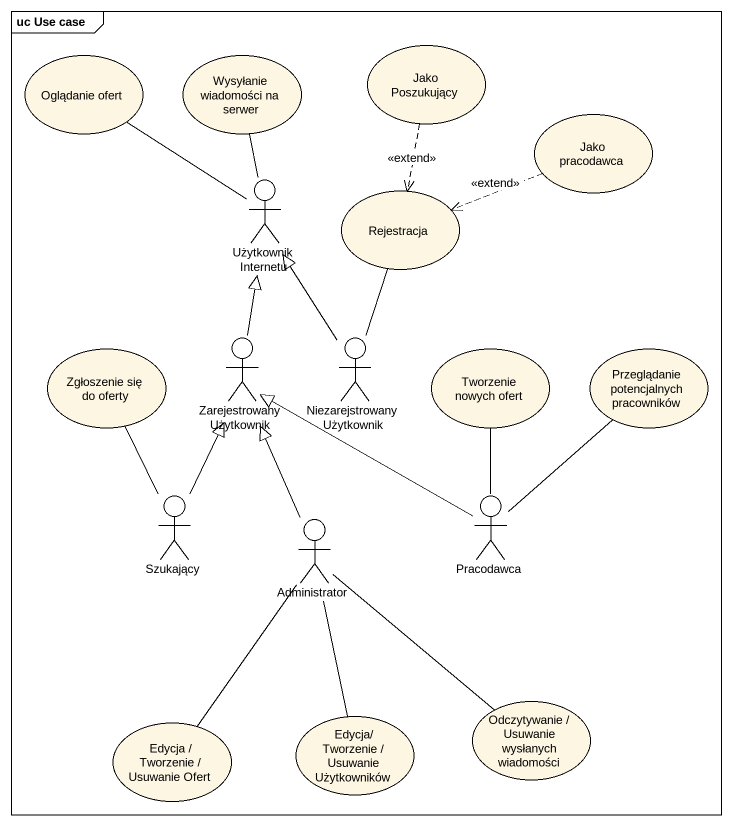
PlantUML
@startuml
mainframe uc Use case
usecase "Jako Poszukujący" as Jako_Poszukujący
usecase "Oglądanie ofert" as Oglądanie_ofert
usecase "Wysyłanie wiadomości na serwer" as Wysyłanie_wiadomości_na
usecase "Jako pracodawca" as Jako_pracodawca
actor "Użytkownik Internetu" as Użytkownik_Internetu
usecase Rejestracja
usecase "Zgłoszenie się do oferty" as Zgłoszenie_się_do_oferty
actor "Zarejestrowany Użytkownik" as Zarejestrowany_Użytkownik
actor "Niezarejstrowany Użytkownik" as Niezarejstrowany_Użytkownik
usecase "Tworzenie nowych ofert" as Tworzenie_nowych_ofert
usecase "Przeglądanie potencjalnych pracowników" as Przeglądanie_potencjalnych
actor Szukający
actor Pracodawca
actor Administrator
usecase "Odczytywanie / Usuwanie wysłanych wiadomości" as Odczytywanie_Usuwanie
usecase "Edycja / Tworzenie / Usuwanie Ofert" as Edycja_Tworzenie_Usuwanie
usecase "Edycja/ Tworzenie / Usuwanie Użytkowników" as Edycja_Tworzenie_Usuwanie_2
Jako_Poszukujący ..> Rejestracja : <<extend>>
Jako_pracodawca .left.> Rejestracja : <<extend>>
Użytkownik_Internetu -up- Oglądanie_ofert
Użytkownik_Internetu -up- Wysyłanie_wiadomości_na
Zarejestrowany_Użytkownik -up-|> Użytkownik_Internetu
Niezarejstrowany_Użytkownik -up-|> Użytkownik_Internetu
Niezarejstrowany_Użytkownik -up- Rejestracja
Szukający -up- Zgłoszenie_się_do_oferty
Szukający -up-|> Zarejestrowany_Użytkownik
Pracodawca -up-|> Zarejestrowany_Użytkownik
Pracodawca -up- Tworzenie_nowych_ofert
Pracodawca -up- Przeglądanie_potencjalnych
Administrator -up-|> Zarejestrowany_Użytkownik
Administrator -- Odczytywanie_Usuwanie
Administrator -- Edycja_Tworzenie_Usuwanie
Administrator -- Edycja_Tworzenie_Usuwanie_2
@enduml
